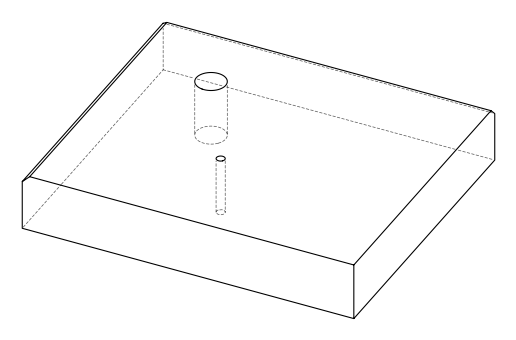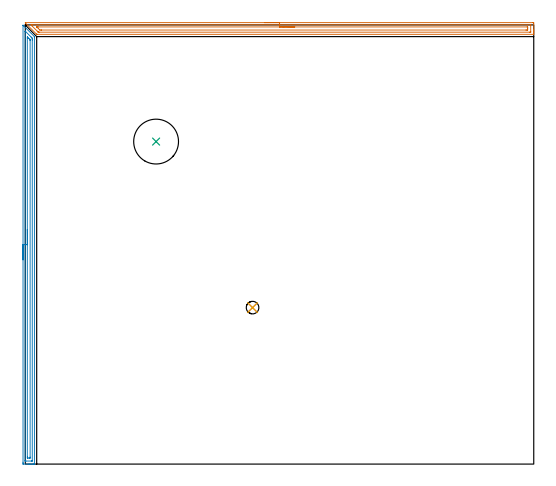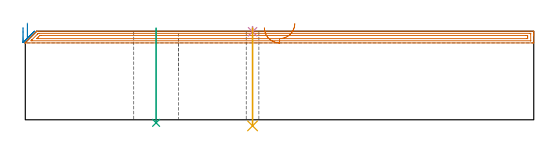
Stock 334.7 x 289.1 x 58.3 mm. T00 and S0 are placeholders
(PLAN: 5 operations, 3 tool changes, 15.8 min)
(1 AREA_MILL | FG_CHAMFER_SURFACE | UGT0205_001 | 8.16 min | 9926 mm3)
(2 AREA_MILL_1 | FG_CHAMFER_SURFACE_1 | UGT0205_001 | 7.05 min | 7987 mm3)
(3 INDEXABLE_INSERT_DRILL_THROUGH_HOLE_FROM_SOLID | STEP1HOLE | NXT0302_030 | 0.25 min | 39826 mm3)
(4 SPOT_DRILL | STEP1HOLE_1 | NXT0321_9005460120000 | 0.03 min | 0 mm3)
(5 DRILL_THROUGH_HOLE_INTO_CENTER | STEP1HOLE_1 | UGT0301_200 | 0.26 min | 3136 mm3)
(TOOL UGT0205_001 | Chamfer Mill 20 x 3 x 45 deg. | D20 FL50 Z2)
(TOOL NXT0302_030 | Index. Insert Drill 29.5mm [880-D2950L32-03] | D29.5 PA176 FL89 Z2)
(TOOL NXT0321_9005460120000 | NC Spot Drill, 142deg, 12mm, Carbide, Uncoated | D12 PA142 FL30 Z2)
(TOOL UGT0301_200 | Twist Drill 8.3 mm | D8.3 PA118 FL72 Z2)
(OP 1 AREA_MILL)
G17 G21 G94 G90
T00 M6
G54
G17 G0 G90 X157.382 Y290.6 S1061 M3
G43 Z68.3 H0
Z60.6
G94 G1 X157.42 Z59.728 F250.
X157.534 Z58.864
X157.722 Z58.012
X157.985 Z57.18
X158.319 Z56.374
X158.721 Z55.6
X159.19 Z54.864
X159.721 Z54.172
X160.311 Z53.529
X160.954 Z52.94
X161.646 Z52.409
X162.382 Z51.94
X163.156 Z51.537
X163.962 Z51.203
X164.794 Z50.941
X165.645 Z50.752
X166.51 Z50.638
X167.382 Z50.6
X334.073 Y290.599 Z50.601
X334.43 Y290.597 Z50.602
X334.69 Y290.593 Z50.604
X334.7 Y290.248 Z50.95
Y285.876 Z55.319
Y285.352 Z55.844
Y285.001 Z56.195
Y284.478 Z56.718
Y284.127 Z57.068
Y283.183 Z58.017
X334.697 Y283.039 Z58.153
X334.69 Y282.902 Z58.288
X334.52 Y282.9 Z58.3
X7.778
X7.498 Y282.906 Z58.292
X7.403 Y282.996 Z58.202
X7.38 Y283.019 Z58.179
X0.085 Y290.315 Z50.884
X0.01 Y290.39 Z50.807
X0.011 Y290.532 Z50.665
X0.039 Y290.565 Z50.632
X0.066 Y290.592 Z50.606
X0.091 Y290.595 Z50.605
X0.18 Y290.6 Z50.6
X167.382
Y289.186 Z52.014
X332.478 Y289.185 Z52.015
X332.641 Y289.183 Z52.017
X332.68 Y289.18 Z52.02
X332.69 Y289.177 Z52.023
X332.694 Y289.166 Z52.034
X332.697 Y289.133 Z52.067
X332.7 Y288.968 Z52.232
Y284.596 Z56.604
X332.697 Y284.461 Z56.739
X332.693 Y284.353 Z56.847
X332.69 Y284.324 Z56.876
X332.678 Y284.321 Z56.879
X332.636 Y284.319 Z56.881
X332.286 Y284.315 Z56.885
X332.094 Y284.314 Z56.886
X9.374
X8.672 Y284.317 Z56.883
X8.573 Y284.319 Z56.881
X8.547 Y284.321 Z56.879
X8.522 Y284.339 Z56.861
X8.467 Y284.389 Z56.811
X8.257 Y284.595 Z56.605
X7.848 Y285.001 Z56.199
X4.352 Y288.499 Z52.701
X4.202 Y288.65 Z52.55
X3.694 Y289.179 Z52.021
X4.202 Y289.184 Z52.016
X4.395 Y289.185 Z52.015
X167.382 Y289.186 Z52.014
Y287.772 Z53.428
X330.348 Y287.771 Z53.429
X330.498 Y287.77 Z53.43
X330.647 Y287.766 Z53.434
X330.683 Y287.765 Z53.435
X330.69 Y287.742 Z53.458
X330.695 Y287.69 Z53.51
X330.698 Y287.624 Z53.576
X330.7 Y287.427 Z53.773
Y286.75 Z54.45
Y286.552 Z54.648
X330.695 Y285.876 Z55.324
X330.692 Y285.777 Z55.423
X330.689 Y285.735 Z55.465
X330.644 Y285.733 Z55.467
X330.498 Y285.731 Z55.469
X329.754 Y285.729 Z55.471
X329.604 Y285.728 Z55.472
X10.61 Y285.729 Z55.471
X10.46
X9.709 Y285.736 Z55.464
X9.566 Y285.74 Z55.46
X8.549 Y286.75 Z54.45
X7.778 Y287.522 Z53.678
X7.679 Y287.624 Z53.576
X7.584 Y287.727 Z53.473
X7.553 Y287.766 Z53.434
X7.578 Y287.768 Z53.432
X7.629 Y287.77 Z53.43
X7.778 Y287.771 Z53.429
X8.522 Y287.772 Z53.428
X167.382
X168.253 Z53.467
X169.118 Z53.58
X169.97 Z53.769
X170.802 Z54.032
X171.608 Z54.365
X172.382 Z54.768
X173.117 Z55.237
X173.81 Z55.768
X174.453 Z56.357
X175.042 Z57.001
X175.573 Z57.693
X176.042 Z58.428
X176.445 Z59.202
X176.779 Z60.008
X177.041 Z60.84
X177.23 Z61.692
X177.344 Z62.557
X177.382 Z63.428
G0 Z68.3
M5
M2
(OP 2 AREA_MILL_1)
G17 G21 G94 G90
T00 M6
G54
G17 G0 G90 X-1.5 Y134.45 S1061 M3
G43 Z68.3 H0
Z60.8
G94 G1 Y134.488 Z59.928 F250.
Y134.602 Z59.063
Y134.791 Z58.212
Y135.053 Z57.38
Y135.387 Z56.574
Y135.79 Z55.8
Y136.259 Z55.064
Y136.79 Z54.372
Y137.379 Z53.729
Y138.022 Z53.139
Y138.714 Z52.608
Y139.45 Z52.14
Y140.224 Z51.737
Y141.03 Z51.403
Y141.862 Z51.141
Y142.714 Z50.952
Y143.578 Z50.838
Y144.45 Z50.8
Y288.813
X-1.495 Y288.877 Z50.803
X-1.494 Y288.882 Z50.804
X-1.476 Y288.877 Z50.821
X-1.325 Y288.726 Z50.972
X-1.179 Y288.58 Z51.12
X5.874 Y281.527 Z58.173
X6.001 Y281.4 Z58.299
X6. Y281.158 Z58.3
Y0.172
X5.997 Y0.01 Z58.288
X5.935 Y0.007 Z58.227
X5.522 Y0. Z57.822
X5.171 Z57.47
X4.484 Z56.779
X3.247 Z55.544
X2.697 Z54.991
X2.078 Z54.374
X-1.495 Y0.001 Z50.802
X-1.496 Y0.003 Z50.801
X-1.499 Y0.618
X-1.5 Y1.24 Z50.8
Y144.45
X-0.086 Z52.214
Y284.81
X-0.084 Y284.912 Z52.216
X-0.081 Y284.979 Z52.219
X-0.079 Y285.016 Z52.221
X-0.063 Y285.002 Z52.237
X0.016 Y284.93 Z52.316
X0.242 Y284.708 Z52.542
X3.814 Y281.135 Z56.114
X4.484 Y280.454 Z56.784
X4.579 Y280.338 Z56.879
X4.582 Y280.242 Z56.882
X4.584 Y280.142 Z56.884
X4.586 Y279.348 Z56.886
Y279.247
X4.585 Y2.304 Z56.885
X4.583 Y2.202 Z56.883
X4.578 Y2.01 Z56.878
X4.484 Y2.008 Z56.784
X3.994 Y2.001 Z56.294
X0.421 Y2. Z52.721
X0.016 Y2.004 Z52.316
X-0.042 Y2.006 Z52.258
X-0.071 Y2.009 Z52.229
X-0.079 Y2.101 Z52.221
X-0.084 Y2.303 Z52.216
X-0.085 Y2.405 Z52.215
X-0.086 Y144.45 Z52.214
X1.328 Z53.628
X1.329 Y280.242 Z53.629
X1.33 Y280.714 Z53.63
X1.335 Y281.135 Z53.635
X1.336 Y281.153 Z53.636
X1.361 Y281.135 Z53.661
X1.803 Y280.697 Z54.103
X2.259 Y280.242 Z54.559
X2.697 Y279.801 Z54.997
X3.143 Y279.348 Z55.443
X3.165 Y279.314 Z55.465
X3.167 Y279.288 Z55.467
X3.17 Y279.229 Z55.47
X3.171 Y279.111 Z55.471
Y278.874
Y4.611
X3.169 Y4.192 Z55.469
X3.167 Y4.074 Z55.467
X3.165 Y4.023 Z55.465
X3.08 Y4.01 Z55.38
X2.886 Y4.002 Z55.186
X1.803 Y4. Z54.103
X1.611 Y4.001 Z53.911
X1.484 Y4.004 Z53.784
X1.382 Y4.01 Z53.682
X1.335 Y4.015 Z53.635
X1.334 Y4.035 Z53.634
X1.331 Y4.192 Z53.631
X1.329 Y4.666 Z53.629
X1.328 Y144.45 Z53.628
Y145.322 Z53.666
Y146.187 Z53.78
Y147.038 Z53.969
Y147.87 Z54.231
Y148.676 Z54.565
Y149.45 Z54.968
Y150.186 Z55.437
Y150.878 Z55.968
Y151.521 Z56.557
Y152.11 Z57.201
Y152.642 Z57.893
Y153.11 Z58.628
Y153.513 Z59.402
Y153.847 Z60.208
Y154.109 Z61.04
Y154.298 Z61.892
Y154.412 Z62.757
Y154.45 Z63.628
G0 Z68.3
M5
M2
(OP 3 INDEXABLE_INSERT_DRILL_THROUGH_HOLE_FROM_SOLID)
G17 G21 G94 G90
T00 M6
G54
G17 G0 G90 X86.1 Y212.3 S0 M3
G43 Z68.3 H1
G94 G81 G98 Z-2.015 F250. R60.3
G80
M5
M2
(OP 4 SPOT_DRILL)
G17 G21 G94 G90
T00 M6
G54
G17 G0 G90 X149.6 Y103. S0 M3
G43 Z68.3 H0
G94 G81 G98 Z57.943 F250. R61.3
G80
M5
M2
(OP 5 DRILL_THROUGH_HOLE_INTO_CENTER)
G17 G21 G94 G90
T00 M6
G54
G17 G0 G90 X149.6 Y103. S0 M3
G43 Z68.3 H0
G94 G73 G98 Z-3.994 F250. Q7.787 R60.3
G80
M5
M2
